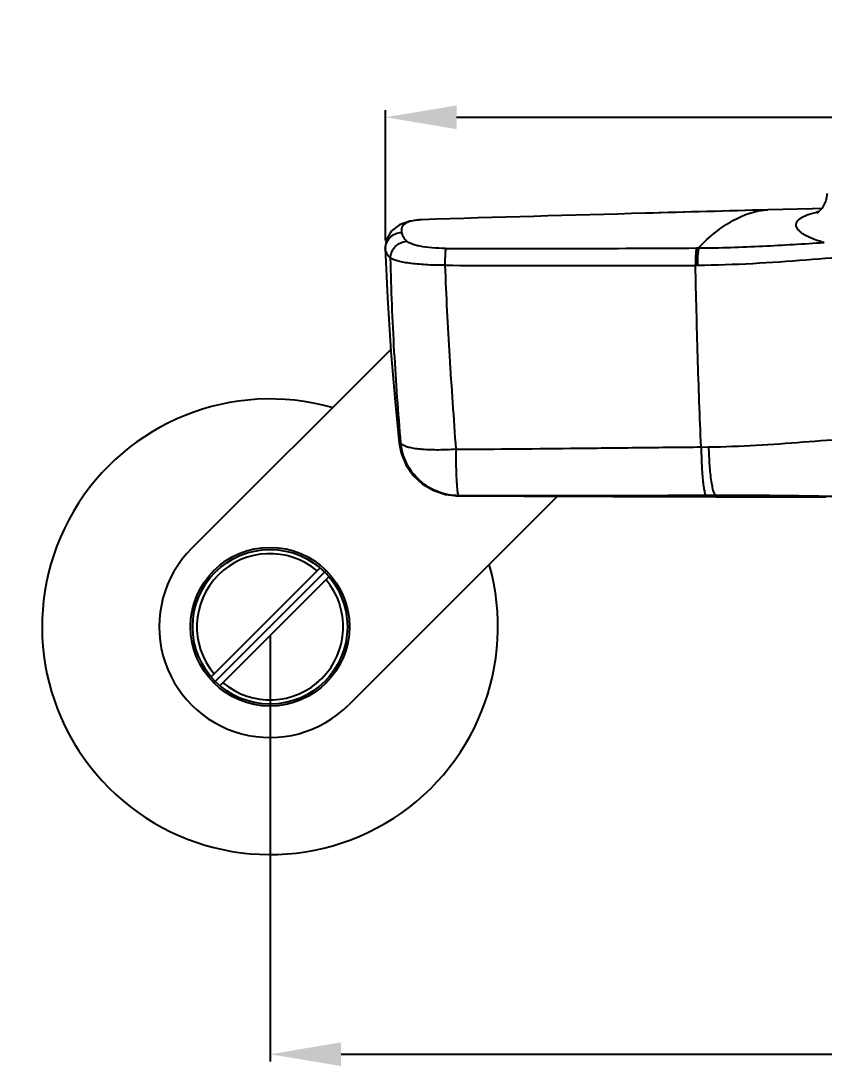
# Model space of a CAD drawing. Header units: millimetres. Extents: x 3766 to 4318, y 26587 to 26937.
# Drawn here: x 4075.2 to 4171.3, y 26596.4 to 26721.4 of the extents above; entities that cross this region are included whole.
import ezdxf

# ---------------------------------------------------------------- set-up
doc = ezdxf.new("R2010")
doc.units = ezdxf.units.MM
doc.styles.get("Standard").update_dxf_attribs({"font": ''})
doc.styles.get('Standard').set_extended_font_data('SimSun')
doc.dimstyles.new('副本 ISO-25-2bei', dxfattribs={"dimscale": 1.7, "dimtxt": 5, "dimasz": 5, "dimexe": 0.5, "dimexo": 0.625, "dimgap": 1, "dimtad": 1, "dimlfac": 0.0393, "dimdsep": 46, "dimtxsty": 'Standard', "dimcen": 2.5, "dimclrd": 1, "dimclre": 1, "dimclrt": 3, "dimadec": 0, "dimazin": 0, "dimtfac": 1, "dimtmove": 0, "dimatfit": 3, "dimfxl": 0, "dimarcsym": 0})

# ---------------------------------------------------------------- blocks, each defined once
blk = doc.blocks.new('*D1')
at = {"color": 1, "lineweight": -2, "transparency": 16777216}
for p, q in [((4105.05, 26647.85), (4105.05, 26596.92)), ((4288.07, 26647.32), (4288.07, 26596.92)), ((4113.55, 26597.77), (4279.57, 26597.77))]:
    blk.add_line(p, q, dxfattribs=at)
at = {"color": 1, "transparency": 16777216}
for points in [[(4113.55, 26599.19), (4113.55, 26596.35), (4105.05, 26597.77)], [(4279.57, 26599.19), (4279.57, 26596.35), (4288.07, 26597.77)]]:
    blk.add_solid(points, dxfattribs=at)
at = {"layer": 'Defpoints', "color": 0, "transparency": 16777216}
for p in [(4105.05, 26648.92), (4288.07, 26648.39), (4288.07, 26597.77)]:
    blk.add_point(p, dxfattribs=at)
at = {"color": 3, "transparency": 16777216, "insert": (4196.56, 26603.72), "char_height": 8.5, "attachment_point": 5, "bg_fill": 3, "box_fill_scale": 1.1, "bg_fill_color": 256, "bg_fill_true_color": 13158600, "bg_fill_transparency": 0}
blk.add_mtext('120～170', dxfattribs=at)
blk = doc.blocks.new('*D0')
at = {"color": 1, "lineweight": -2, "transparency": 16777216}
for p, q in [((4118.85, 26695.12), (4118.85, 26710.73)), ((4127.35, 26709.88), (4266.32, 26709.88)), ((4274.82, 26695.29), (4274.82, 26710.73))]:
    blk.add_line(p, q, dxfattribs=at)
at = {"color": 1, "transparency": 16777216}
for points in [[(4127.35, 26711.3), (4127.35, 26708.46), (4118.85, 26709.88)], [(4266.32, 26711.3), (4266.32, 26708.46), (4274.82, 26709.88)]]:
    blk.add_solid(points, dxfattribs=at)
at = {"layer": 'Defpoints', "color": 0, "transparency": 16777216}
for p in [(4274.82, 26709.88), (4118.85, 26694.06), (4274.82, 26694.23)]:
    blk.add_point(p, dxfattribs=at)
at = {"color": 3, "transparency": 16777216, "insert": (4196.83, 26715.83), "char_height": 8.5, "attachment_point": 5, "bg_fill": 3, "box_fill_scale": 1.1, "bg_fill_color": 256, "bg_fill_true_color": 13158600, "bg_fill_transparency": 0}
blk.add_mtext('156', dxfattribs=at)

msp = doc.modelspace()

# ---------------------------------------------------------------- linework, layer by layer
for points, knots in [([(4171.67, 26700.769), (4171.67, 26700.769), (4171.508, 26699.868), (4171.508, 26699.868), (4171.508, 26699.868), (4171.508, 26699.868), (4171.069, 26699.012), (4171.069, 26699.012), (4171.069, 26699.012), (4171.069, 26699.012), (4170.621, 26698.533), (4170.621, 26698.533), (4170.621, 26698.533), (4170.621, 26698.533), (4170.432, 26698.401), (4170.432, 26698.401)], [0, 0, 0, 0, 0.25, 0.25, 0.25, 0.25, 0.5, 0.5, 0.5, 0.5, 0.75, 0.75, 0.75, 0.75, 1, 1, 1, 1]), ([(4164.628, 26698.801), (4164.628, 26698.801), (4156.23, 26698.566), (4156.23, 26698.566), (4156.23, 26698.566), (4156.23, 26698.566), (4149.966, 26698.395), (4149.966, 26698.395)], [0, 0, 0, 0, 0.5, 0.5, 0.5, 0.5, 1, 1, 1, 1]), ([(4156.305, 26694.244), (4156.929, 26694.931), (4157.615, 26695.568), (4158.346, 26696.142), (4158.346, 26696.142), (4158.996, 26696.653), (4159.681, 26697.114), (4160.414, 26697.518), (4160.414, 26697.518), (4161.704, 26698.228), (4163.138, 26698.76), (4164.596, 26698.802)], [0, 0, 0, 0, 0.3333333, 0.3333333, 0.3333333, 0.3333333, 0.6666667, 0.6666667, 0.6666667, 0.6666667, 1, 1, 1, 1]), ([(4171.309, 26694.891), (4170.847, 26695.013), (4170.391, 26695.156), (4169.947, 26695.333), (4169.947, 26695.333), (4169.599, 26695.471), (4169.258, 26695.63), (4168.939, 26695.825), (4168.939, 26695.825), (4168.811, 26695.904), (4168.685, 26695.988), (4168.567, 26696.082), (4168.567, 26696.082), (4168.467, 26696.161), (4168.371, 26696.247), (4168.284, 26696.342), (4168.284, 26696.342), (4168.21, 26696.422), (4168.143, 26696.507), (4168.09, 26696.601), (4168.09, 26696.601), (4168.043, 26696.681), (4168.007, 26696.767), (4167.985, 26696.858), (4167.985, 26696.858), (4167.968, 26696.94), (4167.963, 26697.024), (4167.975, 26697.107), (4167.975, 26697.107), (4167.985, 26697.191), (4168.013, 26697.273), (4168.053, 26697.348), (4168.053, 26697.348), (4168.098, 26697.432), (4168.158, 26697.508), (4168.223, 26697.576), (4168.223, 26697.576), (4168.302, 26697.658), (4168.391, 26697.729), (4168.484, 26697.793), (4168.484, 26697.793), (4168.595, 26697.871), (4168.713, 26697.938), (4168.833, 26697.998), (4168.833, 26697.998), (4168.975, 26698.069), (4169.121, 26698.13), (4169.268, 26698.187), (4169.268, 26698.187), (4169.632, 26698.324), (4170.011, 26698.426), (4170.391, 26698.51)], [0, 0, 0, 0, 0.0769231, 0.0769231, 0.0769231, 0.0769231, 0.1538462, 0.1538462, 0.1538462, 0.1538462, 0.2307692, 0.2307692, 0.2307692, 0.2307692, 0.3076923, 0.3076923, 0.3076923, 0.3076923, 0.3846154, 0.3846154, 0.3846154, 0.3846154, 0.4615385, 0.4615385, 0.4615385, 0.4615385, 0.5384615, 0.5384615, 0.5384615, 0.5384615, 0.6153846, 0.6153846, 0.6153846, 0.6153846, 0.6923077, 0.6923077, 0.6923077, 0.6923077, 0.7692308, 0.7692308, 0.7692308, 0.7692308, 0.8461538, 0.8461538, 0.8461538, 0.8461539, 0.9230769, 0.9230769, 0.9230769, 0.9230769, 1, 1, 1, 1]), ([(4123.162, 26697.622), (4123.162, 26697.622), (4121.758, 26697.447), (4121.758, 26697.447), (4121.758, 26697.447), (4121.758, 26697.447), (4120.514, 26697.024), (4120.514, 26697.024), (4120.514, 26697.024), (4120.514, 26697.024), (4119.512, 26696.247), (4119.512, 26696.247), (4119.512, 26696.247), (4119.512, 26696.247), (4118.941, 26695.168), (4118.941, 26695.168), (4118.941, 26695.168), (4118.941, 26695.168), (4118.832, 26694.229), (4118.832, 26694.229)], [0, 0, 0, 0, 0.2, 0.2, 0.2, 0.2, 0.4, 0.4, 0.4, 0.4, 0.6, 0.6, 0.6, 0.6, 0.8, 0.8, 0.8, 0.8, 1, 1, 1, 1]), ([(4123.152, 26697.621), (4122.759, 26697.597), (4122.364, 26697.554), (4121.982, 26697.459), (4121.982, 26697.459), (4121.836, 26697.421), (4121.693, 26697.377), (4121.555, 26697.321), (4121.555, 26697.321), (4121.438, 26697.273), (4121.326, 26697.217), (4121.22, 26697.147), (4121.22, 26697.147), (4121.132, 26697.088), (4121.049, 26697.019), (4120.978, 26696.938), (4120.978, 26696.938), (4120.915, 26696.865), (4120.862, 26696.783), (4120.824, 26696.693), (4120.824, 26696.693), (4120.787, 26696.605), (4120.765, 26696.509), (4120.757, 26696.412), (4120.757, 26696.412), (4120.749, 26696.307), (4120.759, 26696.2), (4120.779, 26696.097)], [0, 0, 0, 0, 0.1428571, 0.1428571, 0.1428571, 0.1428572, 0.2857143, 0.2857143, 0.2857143, 0.2857143, 0.4285714, 0.4285714, 0.4285714, 0.4285714, 0.5714286, 0.5714286, 0.5714286, 0.5714286, 0.7142857, 0.7142857, 0.7142857, 0.7142857, 0.8571429, 0.8571429, 0.8571429, 0.8571429, 1, 1, 1, 1]), ([(4118.847, 26694.059), (4118.84, 26694.305), (4118.882, 26694.555), (4118.966, 26694.788), (4118.966, 26694.788), (4119.06, 26695.041), (4119.204, 26695.274), (4119.389, 26695.469), (4119.389, 26695.469), (4119.576, 26695.666), (4119.802, 26695.824), (4120.05, 26695.931), (4120.05, 26695.931), (4120.281, 26696.031), (4120.53, 26696.087), (4120.779, 26696.097)], [0, 0, 0, 0, 0.25, 0.25, 0.25, 0.25, 0.5, 0.5, 0.5, 0.5, 0.75, 0.75, 0.75, 0.75, 1, 1, 1, 1]), ([(4120.779, 26696.097), (4120.812, 26695.924), (4120.88, 26695.76), (4120.966, 26695.606), (4120.966, 26695.606), (4121.083, 26695.401), (4121.234, 26695.218), (4121.392, 26695.044)], [0, 0, 0, 0, 0.5, 0.5, 0.5, 0.5, 1, 1, 1, 1]), ([(4119.456, 26693.018), (4119.456, 26693.263), (4119.502, 26693.509), (4119.592, 26693.738), (4119.592, 26693.738), (4119.688, 26693.988), (4119.836, 26694.218), (4120.022, 26694.412), (4120.022, 26694.412), (4120.208, 26694.606), (4120.431, 26694.764), (4120.676, 26694.873), (4120.676, 26694.873), (4120.902, 26694.973), (4121.147, 26695.032), (4121.392, 26695.044)], [0, 0, 0, 0, 0.25, 0.25, 0.25, 0.25, 0.5, 0.5, 0.5, 0.5, 0.75, 0.75, 0.75, 0.75, 1, 1, 1, 1]), ([(4126.049, 26694.185), (4125.5, 26694.186), (4124.95, 26694.21), (4124.403, 26694.26), (4124.403, 26694.26), (4123.928, 26694.303), (4123.453, 26694.364), (4122.986, 26694.455), (4122.986, 26694.455), (4122.794, 26694.493), (4122.602, 26694.535), (4122.414, 26694.585), (4122.414, 26694.585), (4122.257, 26694.626), (4122.102, 26694.675), (4121.951, 26694.731), (4121.951, 26694.731), (4121.833, 26694.774), (4121.718, 26694.823), (4121.607, 26694.885), (4121.607, 26694.885), (4121.528, 26694.929), (4121.452, 26694.978), (4121.392, 26695.044)], [0, 0, 0, 0, 0.1666667, 0.1666667, 0.1666667, 0.1666667, 0.3333333, 0.3333333, 0.3333333, 0.3333333, 0.5, 0.5, 0.5, 0.5, 0.6666667, 0.6666667, 0.6666667, 0.6666667, 0.8333333, 0.8333333, 0.8333333, 0.8333333, 1, 1, 1, 1]), ([(4156.305, 26694.244), (4158.855, 26694.256), (4161.407, 26694.343), (4163.954, 26694.467), (4163.954, 26694.467), (4166.408, 26694.588), (4168.858, 26694.744), (4171.31, 26694.891)], [0, 0, 0, 0, 0.5, 0.5, 0.5, 0.5, 1, 1, 1, 1]), ([(4118.842, 26694.232), (4118.842, 26694.237), (4118.838, 26694.242), (4118.832, 26694.242), (4118.832, 26694.242), (4118.827, 26694.242), (4118.821, 26694.237), (4118.821, 26694.232), (4118.821, 26694.232), (4118.821, 26694.226), (4118.827, 26694.222), (4118.832, 26694.222), (4118.832, 26694.222), (4118.838, 26694.222), (4118.842, 26694.226), (4118.842, 26694.232)], [0, 0, 0, 0, 0.25, 0.25, 0.25, 0.25, 0.5, 0.5, 0.5, 0.5, 0.75, 0.75, 0.75, 0.75, 1, 1, 1, 1]), ([(4118.832, 26694.222), (4118.832, 26694.222), (4119.088, 26688.322), (4119.088, 26688.322), (4119.088, 26688.322), (4119.088, 26688.322), (4119.501, 26681.86), (4119.501, 26681.86), (4119.501, 26681.86), (4119.501, 26681.86), (4120.007, 26675.844), (4120.007, 26675.844), (4120.007, 26675.844), (4120.007, 26675.844), (4120.499, 26670.872), (4120.499, 26670.872)], [0, 0, 0, 0, 0.25, 0.25, 0.25, 0.25, 0.5, 0.5, 0.5, 0.5, 0.75, 0.75, 0.75, 0.75, 1, 1, 1, 1]), ([(4119.456, 26693.018), (4119.29, 26693.185), (4119.129, 26693.363), (4119.015, 26693.569), (4119.015, 26693.569), (4118.931, 26693.722), (4118.872, 26693.888), (4118.847, 26694.059)], [0, 0, 0, 0, 0.5, 0.5, 0.5, 0.5, 1, 1, 1, 1]), ([(4126.049, 26694.185), (4126.041, 26694.15), (4126.035, 26694.115), (4126.03, 26694.081), (4126.03, 26694.081), (4126.023, 26694.028), (4126.018, 26693.975), (4126.013, 26693.923), (4126.013, 26693.923), (4125.998, 26693.763), (4125.989, 26693.604), (4125.982, 26693.445), (4125.982, 26693.445), (4125.973, 26693.238), (4125.966, 26693.03), (4125.962, 26692.822), (4125.962, 26692.822), (4125.958, 26692.605), (4125.956, 26692.387), (4125.956, 26692.169)], [0, 0, 0, 0, 0.2, 0.2, 0.2, 0.2, 0.4, 0.4, 0.4, 0.4, 0.6, 0.6, 0.6, 0.6, 0.8, 0.8, 0.8, 0.8, 1, 1, 1, 1]), ([(4126.049, 26694.184), (4131.054, 26694.171), (4136.059, 26694.165), (4141.064, 26694.177), (4141.064, 26694.177), (4146.062, 26694.188), (4151.061, 26694.217), (4156.059, 26694.241)], [0, 0, 0, 0, 0.5, 0.5, 0.5, 0.5, 1, 1, 1, 1]), ([(4156.059, 26694.242), (4156.047, 26694.205), (4156.038, 26694.166), (4156.03, 26694.127), (4156.03, 26694.127), (4156.018, 26694.07), (4156.01, 26694.014), (4156.002, 26693.956), (4156.002, 26693.956), (4155.979, 26693.79), (4155.966, 26693.623), (4155.955, 26693.456), (4155.955, 26693.456), (4155.941, 26693.242), (4155.933, 26693.029), (4155.929, 26692.815), (4155.929, 26692.815), (4155.924, 26692.595), (4155.924, 26692.375), (4155.927, 26692.154)], [0, 0, 0, 0, 0.2, 0.2, 0.2, 0.2, 0.4, 0.4, 0.4, 0.4, 0.6, 0.6, 0.6, 0.6, 0.8, 0.8, 0.8, 0.8, 1, 1, 1, 1]), ([(4156.308, 26694.244), (4156.295, 26694.204), (4156.284, 26694.162), (4156.276, 26694.121), (4156.276, 26694.121), (4156.264, 26694.062), (4156.255, 26694.004), (4156.245, 26693.945), (4156.245, 26693.945), (4156.222, 26693.783), (4156.209, 26693.62), (4156.198, 26693.457), (4156.198, 26693.457), (4156.184, 26693.25), (4156.176, 26693.042), (4156.17, 26692.836), (4156.17, 26692.836), (4156.165, 26692.609), (4156.165, 26692.381), (4156.168, 26692.155)], [0, 0, 0, 0, 0.2, 0.2, 0.2, 0.2, 0.4, 0.4, 0.4, 0.4, 0.6, 0.6, 0.6, 0.6, 0.8, 0.8, 0.8, 0.8, 1, 1, 1, 1]), ([(4180.765, 26693.385), (4178.917, 26693.41), (4177.068, 26693.345), (4175.222, 26693.238), (4175.222, 26693.238), (4173.203, 26693.123), (4171.188, 26692.958), (4169.173, 26692.8), (4169.173, 26692.8), (4167.043, 26692.634), (4164.912, 26692.475), (4162.778, 26692.36), (4162.778, 26692.36), (4160.576, 26692.241), (4158.371, 26692.167), (4156.165, 26692.155)], [0, 0, 0, 0, 0.25, 0.25, 0.25, 0.25, 0.5, 0.5, 0.5, 0.5, 0.75, 0.75, 0.75, 0.75, 1, 1, 1, 1]), ([(4120.696, 26670.872), (4120.392, 26674.531), (4120.121, 26678.194), (4119.909, 26681.86), (4119.909, 26681.86), (4119.695, 26685.577), (4119.541, 26689.298), (4119.456, 26693.018)], [0, 0, 0, 0, 0.5, 0.5, 0.5, 0.5, 1, 1, 1, 1]), ([(4125.956, 26692.169), (4125.193, 26692.165), (4124.427, 26692.183), (4123.665, 26692.228), (4123.665, 26692.228), (4123.317, 26692.249), (4122.969, 26692.274), (4122.622, 26692.308), (4122.622, 26692.308), (4122.311, 26692.337), (4121.999, 26692.372), (4121.69, 26692.415), (4121.69, 26692.415), (4121.422, 26692.451), (4121.156, 26692.494), (4120.89, 26692.545), (4120.89, 26692.545), (4120.672, 26692.586), (4120.455, 26692.634), (4120.241, 26692.692), (4120.241, 26692.692), (4120.078, 26692.736), (4119.916, 26692.787), (4119.757, 26692.851), (4119.757, 26692.851), (4119.65, 26692.895), (4119.544, 26692.946), (4119.456, 26693.018)], [0, 0, 0, 0, 0.1428571, 0.1428571, 0.1428571, 0.1428572, 0.2857143, 0.2857143, 0.2857143, 0.2857143, 0.4285714, 0.4285714, 0.4285714, 0.4285714, 0.5714286, 0.5714286, 0.5714286, 0.5714286, 0.7142857, 0.7142857, 0.7142857, 0.7142857, 0.8571429, 0.8571429, 0.8571429, 0.8571429, 1, 1, 1, 1]), ([(4125.956, 26692.169), (4126.098, 26688.538), (4126.284, 26684.909), (4126.508, 26681.282), (4126.508, 26681.282), (4126.738, 26677.569), (4127.008, 26673.861), (4127.252, 26670.149)], [0, 0, 0, 0, 0.5, 0.5, 0.5, 0.5, 1, 1, 1, 1]), ([(4156.602, 26670.434), (4156.522, 26672.235), (4156.449, 26674.037), (4156.382, 26675.84), (4156.382, 26675.84), (4156.316, 26677.65), (4156.259, 26679.459), (4156.204, 26681.267), (4156.204, 26681.267), (4156.095, 26684.897), (4156.004, 26688.526), (4155.927, 26692.155)], [0, 0, 0, 0, 0.3333333, 0.3333333, 0.3333333, 0.3333333, 0.6666667, 0.6666667, 0.6666667, 0.6666667, 1, 1, 1, 1]), ([(4112.493, 26675.133), (4100.551, 26678.525), (4087.825, 26673.423), (4081.536, 26662.723), (4081.536, 26662.723), (4075.247, 26652.022), (4076.984, 26638.425), (4085.762, 26629.647), (4085.762, 26629.647), (4094.539, 26620.871), (4108.14, 26619.13), (4118.846, 26625.414), (4118.846, 26625.414), (4129.551, 26631.698), (4134.658, 26644.419), (4131.268, 26656.358)], [0, 0, 0, 0, 0.25, 0.25, 0.25, 0.25, 0.5, 0.5, 0.5, 0.5, 0.75, 0.75, 0.75, 0.75, 1, 1, 1, 1]), ([(4120.498, 26670.871), (4120.498, 26670.873), (4120.502, 26670.875), (4120.506, 26670.875), (4120.506, 26670.875), (4120.518, 26670.877), (4120.526, 26670.877), (4120.535, 26670.877), (4120.535, 26670.877), (4120.553, 26670.876), (4120.574, 26670.876), (4120.596, 26670.875), (4120.596, 26670.875), (4120.63, 26670.873), (4120.662, 26670.871), (4120.696, 26670.869)], [0, 0, 0, 0, 0.25, 0.25, 0.25, 0.25, 0.5, 0.5, 0.5, 0.5, 0.75, 0.75, 0.75, 0.75, 1, 1, 1, 1]), ([(4120.498, 26670.871), (4120.498, 26670.871), (4120.729, 26669.68), (4120.729, 26669.68), (4120.729, 26669.68), (4120.729, 26669.68), (4121.298, 26668.279), (4121.298, 26668.279), (4121.298, 26668.279), (4121.298, 26668.279), (4122.17, 26667.016), (4122.17, 26667.016), (4122.17, 26667.016), (4122.17, 26667.016), (4123.298, 26665.973), (4123.298, 26665.973), (4123.298, 26665.973), (4123.298, 26665.973), (4124.615, 26665.205), (4124.615, 26665.205), (4124.615, 26665.205), (4124.615, 26665.205), (4126.03, 26664.748), (4126.03, 26664.748), (4126.03, 26664.748), (4126.03, 26664.748), (4127.409, 26664.6), (4127.409, 26664.6)], [0, 0, 0, 0, 0.1428571, 0.1428571, 0.1428571, 0.1428572, 0.2857143, 0.2857143, 0.2857143, 0.2857143, 0.4285714, 0.4285714, 0.4285714, 0.4285714, 0.5714286, 0.5714286, 0.5714286, 0.5714286, 0.7142857, 0.7142857, 0.7142857, 0.7142857, 0.8571429, 0.8571429, 0.8571429, 0.8571429, 1, 1, 1, 1]), ([(4127.583, 26664.601), (4126.769, 26664.607), (4125.948, 26664.759), (4125.18, 26665.048), (4125.18, 26665.048), (4124.358, 26665.357), (4123.596, 26665.825), (4122.946, 26666.415), (4122.946, 26666.415), (4122.296, 26667.008), (4121.759, 26667.724), (4121.373, 26668.513), (4121.373, 26668.513), (4121.012, 26669.253), (4120.781, 26670.059), (4120.696, 26670.872)], [0, 0, 0, 0, 0.25, 0.25, 0.25, 0.25, 0.5, 0.5, 0.5, 0.5, 0.75, 0.75, 0.75, 0.75, 1, 1, 1, 1]), ([(4120.876, 26670.687), (4120.856, 26670.702), (4120.836, 26670.717), (4120.818, 26670.733), (4120.818, 26670.733), (4120.769, 26670.772), (4120.727, 26670.818), (4120.696, 26670.872)], [0, 0, 0, 0, 0.5, 0.5, 0.5, 0.5, 1, 1, 1, 1]), ([(4157.489, 26670.433), (4159.392, 26670.46), (4161.294, 26670.533), (4163.194, 26670.641), (4163.194, 26670.641), (4165.066, 26670.746), (4166.935, 26670.884), (4168.804, 26671.028), (4168.804, 26671.028), (4170.673, 26671.172), (4172.541, 26671.319), (4174.413, 26671.439), (4174.413, 26671.439), (4176.29, 26671.558), (4178.171, 26671.651), (4180.052, 26671.663)], [0, 0, 0, 0, 0.25, 0.25, 0.25, 0.25, 0.5, 0.5, 0.5, 0.5, 0.75, 0.75, 0.75, 0.75, 1, 1, 1, 1]), ([(4127.252, 26670.149), (4126.568, 26670.101), (4125.882, 26670.072), (4125.195, 26670.067), (4125.195, 26670.067), (4124.548, 26670.063), (4123.899, 26670.08), (4123.253, 26670.132), (4123.253, 26670.132), (4122.977, 26670.155), (4122.701, 26670.184), (4122.427, 26670.224), (4122.427, 26670.224), (4122.198, 26670.258), (4121.97, 26670.299), (4121.745, 26670.352), (4121.745, 26670.352), (4121.568, 26670.394), (4121.394, 26670.442), (4121.224, 26670.509), (4121.224, 26670.509), (4121.103, 26670.556), (4120.983, 26670.612), (4120.876, 26670.687)], [0, 0, 0, 0, 0.1666667, 0.1666667, 0.1666667, 0.1666667, 0.3333333, 0.3333333, 0.3333333, 0.3333333, 0.5, 0.5, 0.5, 0.5, 0.6666667, 0.6666667, 0.6666667, 0.6666667, 0.8333333, 0.8333333, 0.8333333, 0.8333333, 1, 1, 1, 1]), ([(4127.252, 26670.149), (4132.135, 26670.175), (4137.017, 26670.228), (4141.899, 26670.281), (4141.899, 26670.281), (4144.349, 26670.307), (4146.797, 26670.333), (4149.247, 26670.36), (4149.247, 26670.36), (4151.698, 26670.385), (4154.15, 26670.412), (4156.602, 26670.433)], [0, 0, 0, 0, 0.3333333, 0.3333333, 0.3333333, 0.3333333, 0.6666667, 0.6666667, 0.6666667, 0.6666667, 1, 1, 1, 1]), ([(4127.252, 26670.149), (4127.253, 26669.931), (4127.254, 26669.713), (4127.257, 26669.494), (4127.257, 26669.494), (4127.264, 26668.857), (4127.276, 26668.219), (4127.296, 26667.581)], [0, 0, 0, 0, 0.5, 0.5, 0.5, 0.5, 1, 1, 1, 1]), ([(4156.598, 26670.429), (4156.606, 26670.057), (4156.616, 26669.687), (4156.629, 26669.315), (4156.629, 26669.315), (4156.641, 26668.949), (4156.657, 26668.583), (4156.676, 26668.218), (4156.676, 26668.218), (4156.695, 26667.875), (4156.716, 26667.533), (4156.742, 26667.19), (4156.742, 26667.19), (4156.764, 26666.89), (4156.791, 26666.589), (4156.823, 26666.29), (4156.823, 26666.29), (4156.849, 26666.047), (4156.879, 26665.804), (4156.917, 26665.563), (4156.917, 26665.563), (4156.944, 26665.388), (4156.976, 26665.213), (4157.017, 26665.039), (4157.017, 26665.039), (4157.043, 26664.933), (4157.073, 26664.826), (4157.12, 26664.73), (4157.12, 26664.73), (4157.134, 26664.702), (4157.15, 26664.675), (4157.171, 26664.652), (4157.171, 26664.652), (4157.186, 26664.637), (4157.202, 26664.625), (4157.222, 26664.623)], [0, 0, 0, 0, 0.1111111, 0.1111111, 0.1111111, 0.1111111, 0.2222222, 0.2222222, 0.2222222, 0.2222222, 0.3333333, 0.3333333, 0.3333333, 0.3333333, 0.4444444, 0.4444444, 0.4444444, 0.4444445, 0.5555556, 0.5555556, 0.5555556, 0.5555556, 0.6666667, 0.6666667, 0.6666667, 0.6666667, 0.7777778, 0.7777778, 0.7777778, 0.7777778, 0.8888889, 0.8888889, 0.8888889, 0.8888889, 1, 1, 1, 1]), ([(4157.489, 26670.433), (4157.51, 26669.695), (4157.544, 26668.957), (4157.599, 26668.222), (4157.599, 26668.222), (4157.647, 26667.577), (4157.71, 26666.932), (4157.809, 26666.294), (4157.809, 26666.294), (4157.847, 26666.049), (4157.889, 26665.807), (4157.943, 26665.566), (4157.943, 26665.566), (4157.964, 26665.47), (4157.988, 26665.373), (4158.015, 26665.277), (4158.015, 26665.277), (4158.037, 26665.198), (4158.061, 26665.119), (4158.089, 26665.041), (4158.089, 26665.041), (4158.11, 26664.98), (4158.136, 26664.918), (4158.162, 26664.861), (4158.162, 26664.861), (4158.184, 26664.817), (4158.207, 26664.774), (4158.237, 26664.732), (4158.237, 26664.732), (4158.275, 26664.681), (4158.323, 26664.631), (4158.383, 26664.627)], [0, 0, 0, 0, 0.125, 0.125, 0.125, 0.125, 0.25, 0.25, 0.25, 0.25, 0.375, 0.375, 0.375, 0.375, 0.5, 0.5, 0.5, 0.5, 0.625, 0.625, 0.625, 0.625, 0.75, 0.75, 0.75, 0.75, 0.875, 0.875, 0.875, 0.875, 1, 1, 1, 1]), ([(4127.296, 26667.581), (4127.305, 26667.257), (4127.317, 26666.933), (4127.333, 26666.611), (4127.333, 26666.611), (4127.347, 26666.339), (4127.361, 26666.069), (4127.381, 26665.799), (4127.381, 26665.799), (4127.396, 26665.595), (4127.413, 26665.391), (4127.438, 26665.186), (4127.438, 26665.186), (4127.452, 26665.053), (4127.47, 26664.922), (4127.498, 26664.793)], [0, 0, 0, 0, 0.25, 0.25, 0.25, 0.25, 0.5, 0.5, 0.5, 0.5, 0.75, 0.75, 0.75, 0.75, 1, 1, 1, 1]), ([(4127.498, 26664.793), (4127.508, 26664.743), (4127.52, 26664.694), (4127.541, 26664.648), (4127.541, 26664.648), (4127.546, 26664.636), (4127.553, 26664.624), (4127.562, 26664.613), (4127.562, 26664.613), (4127.569, 26664.607), (4127.575, 26664.601), (4127.583, 26664.601)], [0, 0, 0, 0, 0.3333333, 0.3333333, 0.3333333, 0.3333333, 0.6666667, 0.6666667, 0.6666667, 0.6666667, 1, 1, 1, 1]), ([(4157.226, 26664.623), (4152.296, 26664.601), (4147.366, 26664.585), (4142.435, 26664.577), (4142.435, 26664.577), (4137.485, 26664.568), (4132.535, 26664.568), (4127.583, 26664.601)], [0, 0, 0, 0, 0.5, 0.5, 0.5, 0.5, 1, 1, 1, 1]), ([(4169.643, 26664.545), (4168.744, 26664.558), (4167.843, 26664.572), (4166.944, 26664.582), (4166.944, 26664.582), (4164.091, 26664.619), (4161.237, 26664.64), (4158.383, 26664.627)], [0, 0, 0, 0, 0.5, 0.5, 0.5, 0.5, 1, 1, 1, 1]), ([(4129.855, 26664.582), (4129.855, 26664.582), (4132.649, 26664.566), (4132.649, 26664.566), (4132.649, 26664.566), (4132.649, 26664.566), (4135.413, 26664.553), (4135.413, 26664.553), (4135.413, 26664.553), (4135.413, 26664.553), (4138.166, 26664.541), (4138.166, 26664.541), (4138.166, 26664.541), (4138.166, 26664.541), (4140.867, 26664.53), (4140.867, 26664.53), (4140.867, 26664.53), (4140.867, 26664.53), (4146.036, 26664.513), (4146.036, 26664.513)], [0, 0, 0, 0, 0.2, 0.2, 0.2, 0.2, 0.4, 0.4, 0.4, 0.4, 0.6, 0.6, 0.6, 0.6, 0.8, 0.8, 0.8, 0.8, 1, 1, 1, 1]), ([(4182.317, 26664.434), (4181.329, 26664.433), (4180.341, 26664.433), (4179.353, 26664.435), (4179.353, 26664.435), (4178.333, 26664.439), (4177.312, 26664.446), (4176.291, 26664.457), (4176.291, 26664.457), (4174.16, 26664.477), (4172.028, 26664.51), (4169.898, 26664.542)], [0, 0, 0, 0, 0.3333333, 0.3333333, 0.3333333, 0.3333333, 0.6666667, 0.6666667, 0.6666667, 0.6666667, 1, 1, 1, 1]), ([(4110.678, 26655.611), (4107.202, 26658.535), (4102.066, 26658.316), (4098.853, 26655.103), (4098.853, 26655.103), (4095.641, 26651.893), (4095.42, 26646.758), (4098.345, 26643.282)], [0, 0, 0, 0, 0.5, 0.5, 0.5, 0.5, 1, 1, 1, 1]), ([(4114.544, 26648.917), (4114.544, 26654.163), (4110.29, 26658.416), (4105.042, 26658.416), (4105.042, 26658.416), (4099.794, 26658.416), (4095.539, 26654.163), (4095.539, 26648.917), (4095.539, 26648.917), (4095.539, 26643.67), (4099.794, 26639.417), (4105.042, 26639.417), (4105.042, 26639.417), (4110.29, 26639.417), (4114.544, 26643.67), (4114.544, 26648.917)], [0, 0, 0, 0, 0.25, 0.25, 0.25, 0.25, 0.5, 0.5, 0.5, 0.5, 0.75, 0.75, 0.75, 0.75, 1, 1, 1, 1]), ([(4095.67, 26658.285), (4092.322, 26654.939), (4091.015, 26650.06), (4092.24, 26645.487), (4092.24, 26645.487), (4093.466, 26640.915), (4097.038, 26637.343), (4101.612, 26636.117), (4101.612, 26636.117), (4106.185, 26634.893), (4111.066, 26636.2), (4114.414, 26639.548)], [0, 0, 0, 0, 0.3333333, 0.3333333, 0.3333333, 0.3333333, 0.6666667, 0.6666667, 0.6666667, 0.6666667, 1, 1, 1, 1]), ([(4114.295, 26648.917), (4114.295, 26654.025), (4110.152, 26658.166), (4105.042, 26658.166), (4105.042, 26658.166), (4099.932, 26658.166), (4095.79, 26654.025), (4095.79, 26648.917), (4095.79, 26648.917), (4095.79, 26643.808), (4099.932, 26639.667), (4105.042, 26639.667), (4105.042, 26639.667), (4110.152, 26639.667), (4114.295, 26643.808), (4114.295, 26648.917)], [0, 0, 0, 0, 0.25, 0.25, 0.25, 0.25, 0.5, 0.5, 0.5, 0.5, 0.75, 0.75, 0.75, 0.75, 1, 1, 1, 1]), ([(4099.406, 26642.222), (4102.882, 26639.298), (4108.018, 26639.518), (4111.232, 26642.729), (4111.232, 26642.729), (4114.444, 26645.94), (4114.665, 26651.075), (4111.739, 26654.551)], [0, 0, 0, 0, 0.5, 0.5, 0.5, 0.5, 1, 1, 1, 1]), ([(4105.052, 26648.917), (4105.052, 26648.922), (4105.048, 26648.926), (4105.042, 26648.926), (4105.042, 26648.926), (4105.037, 26648.926), (4105.032, 26648.922), (4105.032, 26648.917), (4105.032, 26648.917), (4105.032, 26648.91), (4105.037, 26648.906), (4105.042, 26648.906), (4105.042, 26648.906), (4105.048, 26648.906), (4105.052, 26648.91), (4105.052, 26648.917)], [0, 0, 0, 0, 0.25, 0.25, 0.25, 0.25, 0.5, 0.5, 0.5, 0.5, 0.75, 0.75, 0.75, 0.75, 1, 1, 1, 1])]:
    msp.add_open_spline(points, degree=3, knots=knots)
for points in [[(4149.966, 26698.395), (4141.047, 26698.154), (4132.127, 26697.898), (4123.208, 26697.625)], [(4164.595, 26698.797), (4159.718, 26698.661), (4154.843, 26698.529), (4149.966, 26698.395)], [(4169.912, 26698.941), (4169.912, 26698.941), (4164.596, 26698.802), (4164.596, 26698.802)], [(4171.025, 26698.965), (4171.025, 26698.965), (4169.912, 26698.941), (4169.912, 26698.941)], [(4169.912, 26698.941), (4169.912, 26698.941), (4169.912, 26698.941), (4169.912, 26698.941)], [(4170.583, 26698.552), (4170.519, 26698.538), (4170.455, 26698.525), (4170.391, 26698.51)], [(4171.025, 26698.965), (4171.025, 26698.965), (4171.025, 26698.965), (4171.025, 26698.965)], [(4123.208, 26697.625), (4123.19, 26697.623), (4123.171, 26697.622), (4123.152, 26697.621)], [(4123.162, 26697.622), (4123.162, 26697.622), (4123.16, 26697.622), (4123.16, 26697.622)], [(4123.208, 26697.625), (4123.194, 26697.623), (4123.178, 26697.623), (4123.162, 26697.622)], [(4123.162, 26697.622), (4123.162, 26697.622), (4123.162, 26697.622), (4123.162, 26697.622)], [(4118.832, 26694.222), (4118.832, 26694.222), (4118.832, 26694.232), (4118.832, 26694.232)], [(4118.847, 26694.059), (4118.847, 26694.059), (4118.832, 26694.222), (4118.832, 26694.222)], [(4156.061, 26694.242), (4156.061, 26694.242), (4156.305, 26694.244), (4156.305, 26694.244)], [(4156.305, 26694.244), (4156.305, 26694.244), (4156.305, 26694.244), (4156.305, 26694.244)], [(4125.956, 26692.169), (4135.947, 26692.122), (4145.937, 26692.116), (4155.927, 26692.155)], [(4156.165, 26692.155), (4156.165, 26692.155), (4155.927, 26692.154), (4155.927, 26692.154)], [(4156.165, 26692.155), (4156.165, 26692.155), (4156.165, 26692.155), (4156.165, 26692.155)], [(4119.486, 26682.094), (4119.486, 26682.094), (4095.67, 26658.285), (4095.67, 26658.285)], [(4119.486, 26682.094), (4119.486, 26682.094), (4119.486, 26682.094), (4119.486, 26682.094)], [(4120.499, 26670.872), (4120.499, 26670.872), (4120.499, 26670.872), (4120.499, 26670.872)], [(4120.499, 26670.872), (4120.499, 26670.872), (4120.499, 26670.872), (4120.499, 26670.872)], [(4156.602, 26670.426), (4156.602, 26670.426), (4157.489, 26670.433), (4157.489, 26670.433)], [(4157.489, 26670.433), (4157.489, 26670.433), (4157.489, 26670.433), (4157.489, 26670.433)], [(4158.383, 26664.628), (4158.383, 26664.628), (4157.226, 26664.623), (4157.226, 26664.623)], [(4158.383, 26664.628), (4158.383, 26664.628), (4158.383, 26664.628), (4158.383, 26664.628)], [(4160.288, 26664.556), (4160.288, 26664.556), (4158.383, 26664.627), (4158.383, 26664.627)], [(4139.41, 26664.536), (4139.41, 26664.536), (4114.414, 26639.548), (4114.414, 26639.548)], [(4127.272, 26664.603), (4127.272, 26664.603), (4127.413, 26664.6), (4127.413, 26664.6)], [(4127.272, 26664.603), (4127.272, 26664.603), (4127.321, 26664.601), (4127.321, 26664.601)], [(4127.365, 26664.6), (4127.365, 26664.6), (4127.436, 26664.6), (4127.436, 26664.6)], [(4127.583, 26664.601), (4127.583, 26664.601), (4127.409, 26664.6), (4127.409, 26664.6)], [(4127.409, 26664.6), (4127.409, 26664.6), (4127.413, 26664.6), (4127.413, 26664.6)], [(4127.436, 26664.6), (4127.436, 26664.6), (4129.855, 26664.582), (4129.855, 26664.582)], [(4127.583, 26664.601), (4127.583, 26664.601), (4127.583, 26664.601), (4127.583, 26664.601)], [(4139.41, 26664.536), (4139.41, 26664.536), (4139.41, 26664.536), (4139.41, 26664.536)], [(4146.036, 26664.513), (4146.036, 26664.513), (4153.101, 26664.49), (4153.101, 26664.49)], [(4153.101, 26664.49), (4153.101, 26664.49), (4160.286, 26664.471), (4160.286, 26664.471)], [(4158.383, 26664.475), (4158.383, 26664.475), (4160.286, 26664.471), (4160.286, 26664.471)], [(4160.286, 26664.471), (4160.286, 26664.471), (4170.186, 26664.461), (4170.186, 26664.461)], [(4160.288, 26664.556), (4161.795, 26664.502), (4163.303, 26664.474), (4164.809, 26664.467)], [(4169.898, 26664.542), (4169.898, 26664.542), (4169.643, 26664.545), (4169.643, 26664.545)], [(4170.186, 26664.461), (4170.186, 26664.461), (4171.523, 26664.457), (4171.523, 26664.457)], [(4111.032, 26655.966), (4111.032, 26655.966), (4097.99, 26642.927), (4097.99, 26642.927)], [(4111.032, 26655.966), (4111.032, 26655.966), (4111.032, 26655.966), (4111.032, 26655.966)], [(4111.761, 26655.635), (4111.761, 26655.635), (4098.322, 26642.199), (4098.322, 26642.199)], [(4112.093, 26654.905), (4112.093, 26654.905), (4099.051, 26641.866), (4099.051, 26641.866)], [(4111.761, 26655.635), (4111.761, 26655.635), (4111.761, 26655.635), (4111.761, 26655.635)], [(4112.093, 26654.905), (4112.093, 26654.905), (4112.093, 26654.905), (4112.093, 26654.905)], [(4105.042, 26647.163), (4105.042, 26647.163), (4105.042, 26647.163), (4105.042, 26647.163)]]:
    msp.add_open_spline(points, degree=3)

# ---------------------------------------------------------------- next in the draw order: dimensions: what is measured, and where the dimension line sits
dim = msp.add_linear_dim(base=(4274.817, 26709.881), p1=(4118.847, 26694.059), p2=(4274.817, 26694.232), dimstyle='副本 ISO-25-2bei', override={"dimgap": 1, "dimdec": 1, "dimlfac": 1, "dimtfill": 1})
dim.commit()
dim.dimension.update_dxf_attribs({"geometry": '*D0', "text_midpoint": (4196.832, 26715.831)})
dim = msp.add_linear_dim(base=(4288.066, 26597.768), p1=(4105.052, 26648.917), p2=(4288.066, 26648.386), text='120～170', dimstyle='副本 ISO-25-2bei', override={"dimdec": 1, "dimlfac": 1, "dimtfill": 1})
dim.commit()
dim.dimension.update_dxf_attribs({"geometry": '*D1', "text_midpoint": (4196.559, 26603.718)})

doc.saveas('drawing.dxf')
